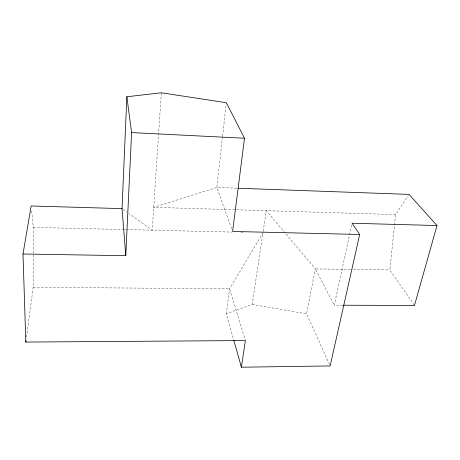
<?xml version="1.0" encoding="UTF-8"?>
<svg xmlns="http://www.w3.org/2000/svg" width="460" height="460" viewBox="0 0 460 460"><rect width="100%" height="100%" fill="white"/><g stroke="black" fill="none" stroke-linecap="round" stroke-linejoin="round"><path stroke-width="0.34" stroke-dasharray="2.3 1.72" d="M26.479 337.295L33.195 287.299L33.281 227.395L31.59 210.249M161.328 92.793L152.185 230.201L128.915 213.543M414.477 305.452L389.844 269.928L395.623 214.578L408.284 195.586M222.502 136.902L216.838 187.473L231.673 228.884M222.582 136.189L226.251 103.425M226.303 313.772L229.58 288.805L262.97 232.817L252.16 304.457L226.303 313.772L233.623 339.675M263.177 231.437L266.311 210.703L285.073 232.967M329.55 364.642L306.561 313.823L315.37 268.916L285.51 233.49M342.861 305.227L334.265 305.204L351.911 223.945M33.195 287.299L229.58 288.805L245.186 339.882M350.457 269.393L315.37 268.916L334.265 305.204M353.32 269.433L389.844 269.928M33.281 227.395L122.82 229.505M123.539 229.523L125.683 229.574M126.402 229.592L232.237 232.093M240.816 232.294L243.673 232.363M395.623 214.578L153.709 207.333L216.838 187.473L236.923 188.197M252.16 304.457L306.561 313.823M123.038 209.334L126.971 212.152"/><path stroke-width="0.69" d="M241.396 367.206L245.393 340.555L25.835 342.073L23 254.006L125.77 255.702L122.049 208.627L126.851 96.749L161.328 92.793L226.331 102.712L244.496 138.247L232.593 231.449L359.691 234.473L330.136 365.93L241.396 367.206L233.812 340.36M125.77 255.702L131.6 132.583L126.851 96.749M25.835 342.073L26.019 340.71M23 254.006L31.165 205.965L122.049 208.627M238.361 188.249L409.078 194.402L437 225.538L414.477 305.452L343.574 305.233M437 225.538L352.061 223.244L359.691 234.473M131.6 132.583L244.496 138.247"/></g></svg>
